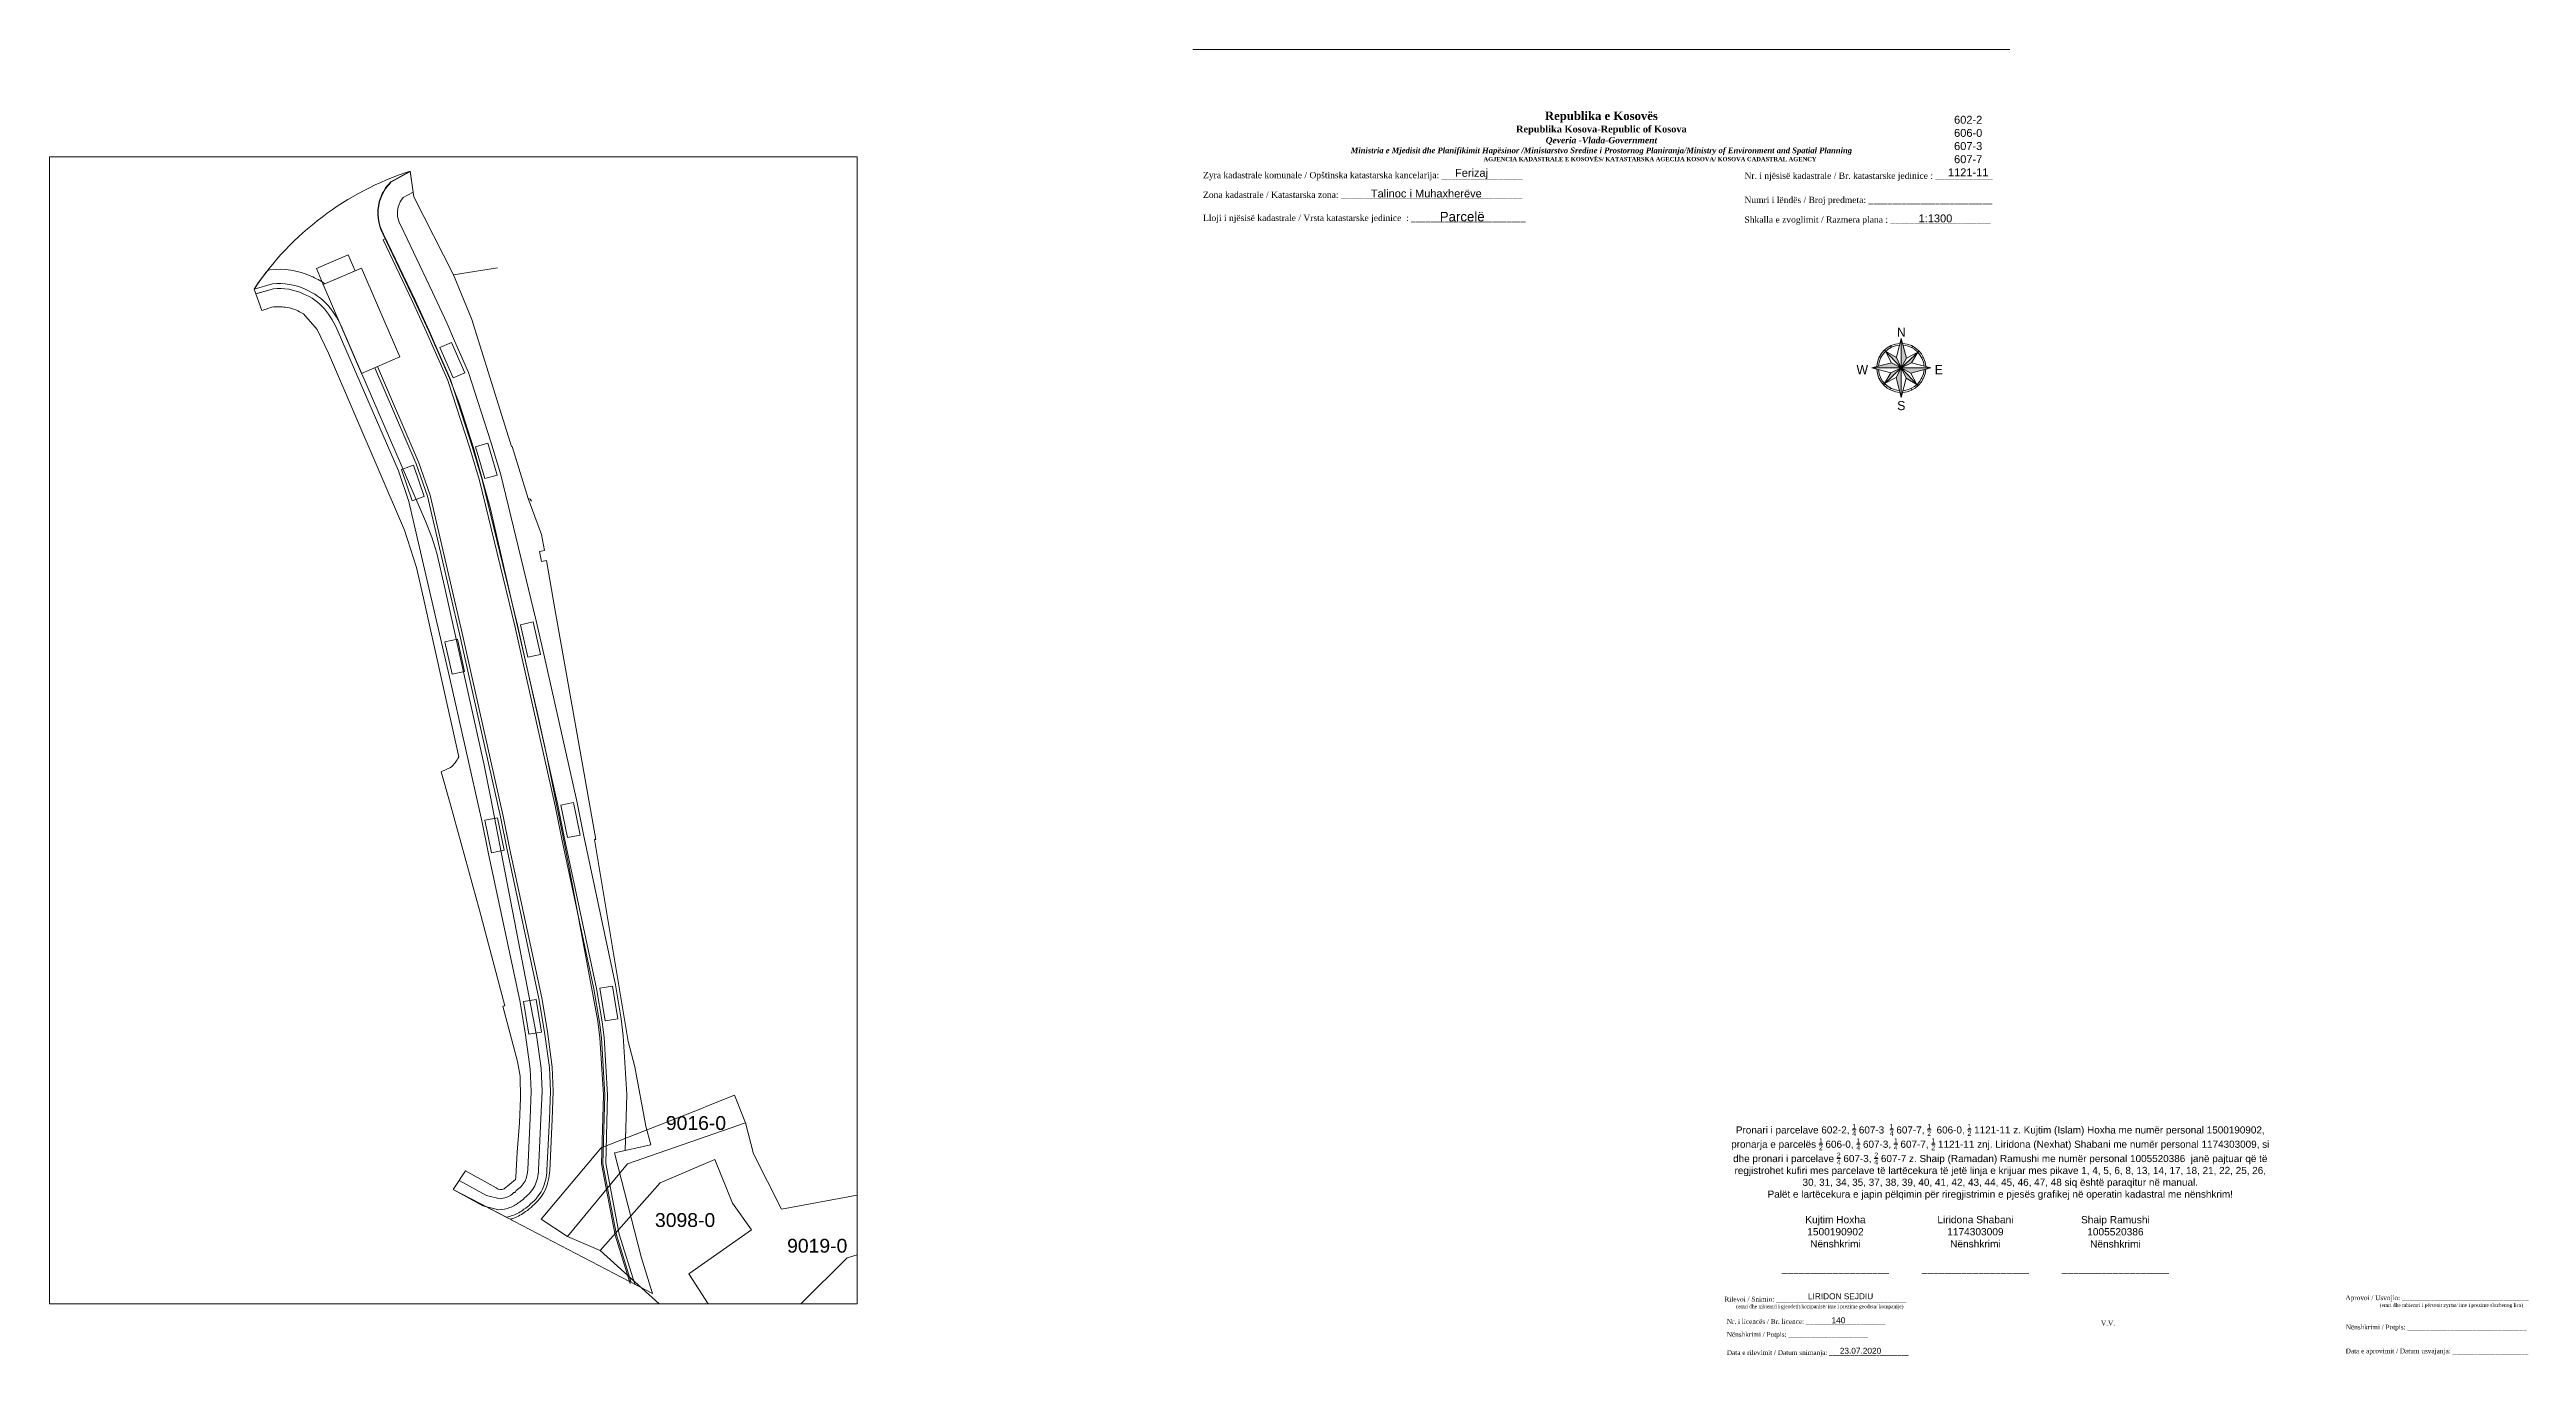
# Paper-space layout 'Manuali' of a CAD drawing. Header units: metres. Extents: x 1 to 896, y -17 to 456.
# The model-space entities are those that its viewports show. They can reach past a viewport. Long polylines and large blocks are cut down to what shows.
import ezdxf
from ezdxf.enums import TextEntityAlignment as Align

# ---------------------------------------------------------------- set-up
doc = ezdxf.new("R2010")
doc.units = ezdxf.units.M
doc.layers.get('0').update_dxf_attribs({"lineweight": 0})
for name, color, linetype, lineweight in [('BAZENI', 150, 'Continuous', 0), ('Korniza e jashtme', 7, 'Continuous', 0), ('kubza-10cm', 23, 'Continuous', 0), ('kufiri', 200, 'Continuous', 0), ('lloga-sip', 4, 'Continuous', 0), ('objekt', 1, 'Continuous', 0), ('Pikat zyrtare shape', 7, 'Continuous', 0), ('skajori', 157, 'Continuous', 0), ('ujori-zone', 5, 'Continuous', 0), ('ulset-project-e-mod', 1, 'Continuous', 0)]:
    doc.layers.add(name, color=color, linetype=linetype, lineweight=lineweight)
doc.styles.add('North Arrow Text', font='BOD_R.TTF', dxfattribs={"height": 0.1})
doc.styles.get("Standard").update_dxf_attribs({"font": 'arial.ttf'})

# ---------------------------------------------------------------- blocks, each defined once
blk = doc.blocks.new('*U67')
at = {"linetype": 'ByBlock', "lineweight": -2}
h = blk.add_hatch(color=0, dxfattribs=at)
h.paths.add_polyline_path([(0, 294), (0, 0), (51, 97)])
h.paths.add_polyline_path([(166, 156), (0, 0), (103, 49)])
h.paths.add_polyline_path([(294, 0), (0, 0), (97, -51)])
h.paths.add_polyline_path([(0, 0), (49, -103), (156, -166)])
h.paths.add_polyline_path([(0, 0), (-51, -97), (0, -294)])
h.paths.add_polyline_path([(0, 0), (-103, -49), (-166, -156)])
h.paths.add_polyline_path([(-97, 51), (-294, 0), (0, 0)])
h.paths.add_polyline_path([(-49, 103), (-156, 166), (0, 0)])
at = {"color": 0, "linetype": 'ByBlock', "lineweight": -2}
for points in [[(0, 294), (-49, 103)], [(0, 294), (0, -294)], [(0, 294), (51, 97)], [(-294, 0), (-97, 51)], [(-217, 114), (-202, 106)], [(0, 0), (-168, 178)], [(-156, 166), (-97, 51)], [(-156, 166), (-49, 103)], [(-106, 221), (-99, 205)], [(-97, 51), (0, 0)], [(-49, 103), (0, 0)], [(0, 0), (178, 168)], [(51, 97), (0, 0)], [(103, 49), (0, 0)], [(166, 156), (51, 97)], [(166, 156), (103, 49)], [(294, 0), (103, 49)], [(114, 217), (106, 202)], [(221, 106), (205, 99)], [(294, 0), (-294, 0)], [(-294, 0), (-103, -49)], [(-221, -106), (-205, -99)], [(0, 0), (-178, -168)], [(-166, -156), (-103, -49)], [(-166, -156), (-51, -97)], [(-106, -202), (-114, -217)], [(-103, -49), (0, 0)], [(0, 0), (-51, -97)], [(0, -294), (-51, -97)], [(0, 0), (168, -178)], [(0, 0), (97, -51)], [(0, 0), (49, -103)], [(0, -294), (49, -103)], [(156, -166), (49, -103)], [(294, 0), (97, -51)], [(156, -166), (97, -51)], [(99, -205), (106, -221)], [(202, -106), (217, -114)]]:
    blk.add_lwpolyline(points, dxfattribs=at)
for radius, start, end in [(245, 92.995, 177.005), (228, 94.3434, 175.6566), (245, 2.995, 87.005), (228, 4.3434, 85.6566), (245, 182.995, 267.005), (228, 184.3434, 265.6566), (245, 272.995, 357.005), (228, 274.3434, 355.6566)]:
    blk.add_arc((0, 0), radius, start, end, dxfattribs=at)
at = {"color": 0, "linetype": 'ByBlock', "lineweight": -2, "style": 'North Arrow Text'}
for s, p in [('N', (0, 284)), ('W', (-389, -91)), ('E', (375, -91)), ('S', (0, -449))]:
    blk.add_text(s, height=91.6, dxfattribs=at).set_placement(p, align=Align.BOTTOM_CENTER)

msp = doc.modelspace()

# ---------------------------------------------------------------- linework, layer by layer
at = {"layer": 'BAZENI', "color": 6}
msp.add_lwpolyline([(7529406.6, 4686708.17), (7529407.59, 4686705.88), (7529412.18, 4686707.86), (7529411.19, 4686710.15)], close=True, dxfattribs=at)
at = {"layer": 'BAZENI'}
msp.add_lwpolyline([(7529413.14, 4686693.02), (7529418.65, 4686695.4), (7529413.1, 4686708.25), (7529407.59, 4686705.88)], close=True, dxfattribs=at)
at = {"layer": 'kubza-10cm', "flags": 128}
for points in [[(7529420.57, 4686719.23), (7529419.12, 4686718.42, 0.105114), (7529418.42, 4686717.09, 0.195164), (7529418.78, 4686714.4), (7529423.36, 4686704.76), (7529425.43, 4686700.31), (7529426.55, 4686697.75), (7529428.56, 4686693.14), (7529431.8, 4686683.15), (7529433.23, 4686678.37), (7529438.35, 4686657.28), (7529439.45, 4686652.48), (7529444.21, 4686631.2), (7529445.17, 4686626.38), (7529449.82, 4686604.69), (7529450.64, 4686599.76), (7529450.94, 4686597.33), (7529451.44, 4686588.84), (7529451.23, 4686580.75)], [(7529397.79, 4686704.51), (7529400.4, 4686705.25, -0.130942), (7529404.71, 4686704.53, -0.108528), (7529407.78, 4686702.36, -0.065859), (7529409.77, 4686699.02), (7529418.44, 4686678.96), (7529419.96, 4686674.53), (7529424.69, 4686654.16), (7529425.76, 4686649.39), (7529430.48, 4686628.39), (7529431.46, 4686623.6), (7529436.03, 4686602.2), (7529436.82, 4686597.44), (7529437.5, 4686592.5), (7529437.63, 4686589.33), (7529437.49, 4686585.37), (7529437.13, 4686578.01, -0.09585), (7529436.75, 4686576.32, -0.13367), (7529435.45, 4686574.98, -0.43383), (7529435.13, 4686574.69, -0.117021), (7529434.03, 4686573.97, -0.074032), (7529433.13, 4686573.78), (7529431.2, 4686574.23), (7529427.22, 4686576.42)]]:
    msp.add_lwpolyline(points, format="xyb", dxfattribs=at)
at = {"layer": 'kubza-10cm'}
msp.add_lwpolyline([(7529407.82, 4686705.98, 0.049534), (7529405.82, 4686707.07, 0.13624), (7529399.87, 4686707.99), (7529399.57, 4686707.91, 0.019426), (7529397.6, 4686705.2), (7529397.84, 4686704.52), (7529400.4, 4686705.25, -0.130942), (7529404.71, 4686704.53, -0.108528), (7529407.78, 4686702.36, -0.065859), (7529409.77, 4686699.02), (7529418.44, 4686678.96), (7529419.96, 4686674.53), (7529424.69, 4686654.16), (7529425.76, 4686649.39), (7529430.48, 4686628.39), (7529431.46, 4686623.6), (7529436.03, 4686602.2), (7529436.82, 4686597.44), (7529437.5, 4686592.5), (7529437.63, 4686589.33), (7529437.49, 4686585.37), (7529437.13, 4686578.01, -0.09585), (7529436.75, 4686576.32, -0.13367), (7529435.45, 4686574.98, -0.43383), (7529435.13, 4686574.69, -0.117021), (7529434.03, 4686573.97, -0.074032), (7529433.13, 4686573.78), (7529431.2, 4686574.23), (7529427.22, 4686576.42), (7529426.35, 4686575.12), (7529434.05, 4686571.1, 0.041447), (7529434.99, 4686571.37, 0.082256), (7529436.59, 4686572.27, 0.102021), (7529437.55, 4686573.06, 0.105504), (7529439.24, 4686575.09, 0.099127), (7529439.91, 4686577.9), (7529440.26, 4686585.26), (7529440.41, 4686589.34), (7529440.27, 4686592.74), (7529439.57, 4686597.86), (7529438.76, 4686602.71), (7529434.18, 4686624.17), (7529433.2, 4686628.97), (7529428.47, 4686650), (7529427.4, 4686654.78), (7529422.63, 4686675.3), (7529421.03, 4686679.97), (7529415.04, 4686693.84)], format="xyb", dxfattribs=at)
at = {"layer": 'kufiri', "flags": 128}
msp.add_lwpolyline([(7529397.6, 4686705.2, -0.16842), (7529420.13, 4686722.24), (7529420.68, 4686718.53), (7529426.4, 4686707.27), (7529429.06, 4686700.79), (7529434.77, 4686682.45), (7529434.88, 4686682.45), (7529437.19, 4686674.97), (7529439.1, 4686669.77), (7529439.55, 4686667.43), (7529438.82, 4686667.29), (7529439.1, 4686665.86), (7529439.83, 4686665.97), (7529441.04, 4686659.02), (7529446.96, 4686625.7), (7529446.78, 4686625.67), (7529451.64, 4686596.48), (7529452.62, 4686592.86), (7529454.22, 4686584.26), (7529454.92, 4686581.57), (7529449.69, 4686580.41), (7529453.52, 4686565.41), (7529454.86, 4686561.02), (7529455.18, 4686560.09), (7529426.35, 4686575.12), (7529428.14, 4686577.79), (7529432.58, 4686575.37, 0.337705), (7529433.75, 4686575.21), (7529435.36, 4686576.54), (7529435.4, 4686576.91), (7529435.6, 4686580.52), (7529435.96, 4686584.75), (7529436.07, 4686588.33), (7529436.05, 4686591.51), (7529435.65, 4686593.59), (7529433.55, 4686601.58), (7529433.84, 4686601.65), (7529430.16, 4686615.45), (7529425.95, 4686630.89), (7529424.62, 4686635.46), (7529425.98, 4686636.08, 0.112197), (7529427.16, 4686637.61), (7529422.09, 4686660.57), (7529421.08, 4686665), (7529419.32, 4686670.39), (7529408.37, 4686695.93), (7529406.7, 4686699.36), (7529404.73, 4686701.63, 0.082157), (7529402.41, 4686702.56, 0.045582), (7529400.39, 4686702.64, 0.035645), (7529398.71, 4686702.09)], format="xyb", close=True, dxfattribs=at)
at = {"layer": 'lloga-sip', "flags": 128}
msp.add_lwpolyline([(7529445.17, 4686626.38), (7529444.21, 4686631.2), (7529439.45, 4686652.48), (7529438.35, 4686657.28), (7529433.23, 4686678.37), (7529431.8, 4686683.15), (7529428.56, 4686693.14), (7529426.55, 4686697.75), (7529425.43, 4686700.31), (7529423.36, 4686704.76), (7529418.78, 4686714.4, -0.195164), (7529418.42, 4686717.09, -0.105114), (7529419.12, 4686718.42), (7529420.57, 4686719.23), (7529420.14, 4686722.18), (7529417.38, 4686720.63, 0.129473), (7529415.74, 4686717.82, 0.191803), (7529416.31, 4686713.12), (7529420.85, 4686703.58), (7529422.9, 4686699.17), (7529424.01, 4686696.64), (7529425.96, 4686692.16), (7529429.15, 4686682.33), (7529430.54, 4686677.64), (7529435.64, 4686656.64), (7529436.74, 4686651.87), (7529441.49, 4686630.62), (7529442.45, 4686625.82), (7529447.09, 4686604.17), (7529447.89, 4686599.36), (7529448.17, 4686597.08), (7529448.66, 4686588.79), (7529448.4, 4686578.86), (7529450.35, 4686568.66), (7529452.59, 4686561.44), (7529455.18, 4686560.09), (7529454.86, 4686561.02), (7529453.52, 4686565.41), (7529449.69, 4686580.41), (7529451.23, 4686580.75), (7529451.44, 4686588.84), (7529450.94, 4686597.33), (7529450.64, 4686599.76), (7529449.82, 4686604.69)], format="xyb", close=True, dxfattribs=at)
at = {"layer": 'objekt', "flags": 128}
for points, elevation in [([(7529426.4, 4686707.27), (7529420.68, 4686718.53)], 546.53), ([(7529432.76, 4686708.27), (7529426.4, 4686707.27)], 546.53), ([(7529429.06, 4686700.79), (7529434.77, 4686682.45)], 546.51), ([(7529434.88, 4686682.45), (7529437.19, 4686674.97)], 544.68), ([(7529437.5, 4686674.86), (7529437.19, 4686674.97)], 544.7), ([(7529437.5, 4686674.86), (7529437.68, 4686674.55)], 544.7), ([(7529439.1, 4686669.77), (7529439.55, 4686667.43)], 544.74), ([(7529438.82, 4686667.29), (7529439.55, 4686667.43)], 544.76), ([(7529438.82, 4686667.29), (7529439.1, 4686665.86)], 544.76), ([(7529439.1, 4686665.86), (7529439.83, 4686665.97)], 544.77), ([(7529439.83, 4686665.97), (7529441.04, 4686659.02)], 544.77), ([(7529446.96, 4686625.7), (7529441.04, 4686659.02)], 545), ([(7529425.95, 4686630.89), (7529430.16, 4686615.45)], 545), ([(7529446.78, 4686625.67), (7529446.96, 4686625.7)], 545), ([(7529446.78, 4686625.67), (7529451.64, 4686596.48)], 545), ([(7529433.84, 4686601.65), (7529430.16, 4686615.45)], 545.03), ([(7529433.84, 4686601.65), (7529433.55, 4686601.58)], 545.03), ([(7529435.65, 4686593.59), (7529433.55, 4686601.58)], 545.04), ([(7529454.22, 4686584.26), (7529452.62, 4686592.86)], 545.36), ([(7529449.69, 4686580.41), (7529454.92, 4686581.57)], 545.25)]:
    msp.add_lwpolyline(points, dxfattribs=dict(at, elevation=elevation))
at = {"layer": 'Pikat zyrtare shape', "flags": 128}
for points in [[(7529462.37, 4686586.87), (7529462.99, 4686587.17), (7529467.01, 4686588.73), (7529468.62, 4686584.75), (7529451.53, 4686578.81), (7529442.9, 4686568.31), (7529439.09, 4686570.84), (7529447.75, 4686581.13), (7529451.53, 4686582.61), (7529462.37, 4686586.87)], [(7529467.09, 4686552.65), (7529460.42, 4686562.93), (7529469.45, 4686569.29), (7529466.7, 4686573.14), (7529464.18, 4686579.43), (7529456.25, 4686576.06), (7529447.6, 4686566.31), (7529442.9, 4686568.31), (7529451.53, 4686578.81), (7529468.62, 4686584.75), (7529469.77, 4686580.27), (7529473.8, 4686572.27), (7529491.78, 4686575.64), (7529492.39, 4686567.47), (7529487.05, 4686566.38), (7529483.27, 4686565.22), (7529476.71, 4686558.71), (7529467.09, 4686552.65)], [(7529456.56, 4686558.22), (7529447.6, 4686566.31), (7529456.25, 4686576.06), (7529464.18, 4686579.43), (7529466.7, 4686573.14), (7529469.45, 4686569.29), (7529460.42, 4686562.93), (7529467.09, 4686552.65), (7529475.34, 4686544.54), (7529472.67, 4686543.38), (7529468.5, 4686545.5), (7529464.1, 4686551.07), (7529456.56, 4686558.22)]]:
    msp.add_lwpolyline(points, dxfattribs=at)
at = {"layer": 'skajori', "flags": 128}
for points in [[(7529451.93, 4686561.53), (7529449.77, 4686568.52), (7529447.81, 4686578.81), (7529448.06, 4686588.78), (7529447.57, 4686597.02), (7529447.28, 4686599.43), (7529443.08, 4686621.86), (7529439.86, 4686637.98), (7529438.62, 4686643.46), (7529431.69, 4686673.63), (7529429.28, 4686682.28), (7529427.29, 4686688.57), (7529425.83, 4686692.33), (7529422.84, 4686699.14), (7529420.79, 4686703.55), (7529416.25, 4686713.1, -0.191752), (7529415.68, 4686717.84, -0.129814), (7529417.34, 4686720.68), (7529420.13, 4686722.24)], [(7529426.35, 4686575.12), (7529430.64, 4686572.75), (7529432.98, 4686572.2, 0.087039), (7529434.57, 4686572.5, 0.089622), (7529435.93, 4686573.29, 0.134173), (7529436.68, 4686573.92, 0.111303), (7529438.15, 4686575.63, 0.098109), (7529438.7, 4686577.95), (7529439.05, 4686585.31), (7529439.2, 4686589.33), (7529439.06, 4686592.64), (7529438.42, 4686597.41), (7529431.77, 4686631.86), (7529430.81, 4686636.65), (7529425.09, 4686662.24), (7529423.98, 4686667.03), (7529423.28, 4686669.34), (7529422.37, 4686671.66), (7529410.43, 4686699.31, 0.066252), (7529408.32, 4686702.82, 0.108918), (7529404.99, 4686705.18, 0.132513), (7529400.26, 4686705.96), (7529397.6, 4686705.2)], [(7529398.71, 4686702.09, -0.035645), (7529400.39, 4686702.64, -0.045582), (7529402.41, 4686702.56, -0.082157), (7529404.73, 4686701.63), (7529406.7, 4686699.36), (7529408.37, 4686695.93), (7529419.32, 4686670.39), (7529421.08, 4686665), (7529422.09, 4686660.57), (7529427.16, 4686637.61, -0.112197), (7529425.98, 4686636.08), (7529424.62, 4686635.46), (7529425.95, 4686630.89)], [(7529435.65, 4686593.59), (7529436.05, 4686591.51), (7529436.07, 4686588.33), (7529435.96, 4686584.75), (7529435.6, 4686580.52), (7529435.4, 4686576.91), (7529435.36, 4686576.54), (7529433.75, 4686575.21, -0.337705), (7529432.58, 4686575.37), (7529428.14, 4686577.79)]]:
    msp.add_lwpolyline(points, format="xyb", dxfattribs=at)
for points in [[(7529397.6, 4686705.2), (7529398.71, 4686702.09)], [(7529454.86, 4686561.02), (7529453.52, 4686565.41), (7529449.69, 4686580.41)], [(7529428.14, 4686577.79), (7529426.35, 4686575.12)]]:
    msp.add_lwpolyline(points, dxfattribs=at)
at = {"layer": 'ujori-zone', "flags": 128}
for points in [[(7529420.16, 4686722.19), (7529417.38, 4686720.63, 0.129473), (7529415.74, 4686717.82, 0.191803), (7529416.31, 4686713.12), (7529420.85, 4686703.58), (7529422.9, 4686699.17), (7529424.01, 4686696.64), (7529425.96, 4686692.16), (7529429.15, 4686682.33), (7529430.54, 4686677.64), (7529435.64, 4686656.64), (7529436.74, 4686651.87), (7529441.49, 4686630.62), (7529442.45, 4686625.82), (7529447.09, 4686604.17), (7529447.89, 4686599.36), (7529448.17, 4686597.08), (7529448.66, 4686588.79), (7529448.4, 4686578.86), (7529450.35, 4686568.66), (7529452.59, 4686561.44)], [(7529415.04, 4686693.84), (7529421.03, 4686679.97), (7529422.63, 4686675.3), (7529427.4, 4686654.78), (7529428.47, 4686650), (7529433.2, 4686628.97), (7529434.18, 4686624.17), (7529438.76, 4686602.71), (7529439.57, 4686597.86), (7529440.27, 4686592.74), (7529440.41, 4686589.34), (7529440.26, 4686585.26), (7529439.91, 4686577.9, -0.099127), (7529439.24, 4686575.09, -0.105504), (7529437.55, 4686573.06, -0.102021), (7529436.59, 4686572.27, -0.082256), (7529434.99, 4686571.37, -0.041447), (7529434.05, 4686571.1)], [(7529415.41, 4686694), (7529421.4, 4686680.11), (7529423.02, 4686675.41), (7529427.79, 4686654.87), (7529428.86, 4686650.09), (7529433.59, 4686629.06), (7529434.57, 4686624.25), (7529439.15, 4686602.79), (7529439.97, 4686597.92), (7529440.67, 4686592.78), (7529440.81, 4686589.34), (7529440.66, 4686585.24), (7529440.31, 4686577.88, -0.099385), (7529439.6, 4686574.91, -0.104209), (7529437.83, 4686572.77, -0.09587), (7529436.82, 4686571.93, -0.080603), (7529435.13, 4686570.99, -0.022321), (7529434.6, 4686570.82)]]:
    msp.add_lwpolyline(points, format="xyb", dxfattribs=at)
msp.add_lwpolyline([(7529416.6, 4686712.51), (7529416.24, 4686712.33), (7529420.49, 4686703.41), (7529422.53, 4686699), (7529423.64, 4686696.48), (7529425.58, 4686692.02), (7529428.76, 4686682.21), (7529430.16, 4686677.54), (7529435.25, 4686656.55), (7529436.35, 4686651.78), (7529441.1, 4686630.54), (7529442.06, 4686625.74), (7529446.69, 4686604.09), (7529447.49, 4686599.31), (7529447.77, 4686597.04), (7529448.26, 4686588.78), (7529448, 4686578.83), (7529449.96, 4686568.56), (7529452.09, 4686561.7)], dxfattribs=at)
at = {"layer": 'ulset-project-e-mod'}
msp.add_lwpolyline([(7529426.14, 4686697.51), (7529428.05, 4686693.11), (7529426.35, 4686692.37), (7529424.44, 4686696.77)], close=True, dxfattribs=at)
at = {"layer": 'ulset-project-e-mod', "elevation": 546.32}
for points in [[(7529431.36, 4686682.94), (7529432.73, 4686678.34), (7529430.96, 4686677.82), (7529429.59, 4686682.42)], [(7529420.63, 4686679.76), (7529422.18, 4686675.22), (7529420.43, 4686674.62), (7529418.88, 4686679.16)], [(7529437.9, 4686657.11), (7529438.96, 4686652.43), (7529437.16, 4686652.02), (7529436.09, 4686656.7)], [(7529426.97, 4686654.63), (7529428.02, 4686649.95), (7529426.22, 4686649.55), (7529425.17, 4686654.23)], [(7529443.75, 4686631.03), (7529444.69, 4686626.32), (7529442.88, 4686625.96), (7529441.94, 4686630.66)], [(7529432.77, 4686628.83), (7529433.74, 4686624.13), (7529431.92, 4686623.76), (7529430.96, 4686628.46)], [(7529438.33, 4686602.58), (7529439.12, 4686597.84), (7529437.29, 4686597.54), (7529436.5, 4686602.27)], [(7529449.36, 4686604.51), (7529450.15, 4686599.78), (7529448.32, 4686599.47), (7529447.53, 4686604.21)]]:
    msp.add_lwpolyline(points, close=True, dxfattribs=at)

# ---------------------------------------------------------------- texts
at = {"layer": 'Pikat zyrtare shape'}
for s, p in [('9016-0', (7529457.09, 4686583.72)), ('3098-0', (7529455.52, 4686569.7)), ('9019-0', (7529474.61, 4686565.99))]:
    msp.add_text(s, height=2, dxfattribs=at).set_placement(p)

psp = doc.layouts.new('Manuali')

# ---------------------------------------------------------------- linework, layer by layer
at = {"flags": 128}
psp.add_lwpolyline([(414.16, 455.79), (709.66, 455.79)], dxfattribs=at)

# ---------------------------------------------------------------- block references
at = {"xscale": 0.03623492434511928, "yscale": 0.03623492434511928, "zscale": 0.03623492434511928}
psp.add_blockref('*U67', (670.35, 340.67), dxfattribs=at)

# ---------------------------------------------------------------- texts
for s, insert, char_height, width, attachment_point in [('{\\fBook Antiqua|b1|i0|c0|p18;\\H1.333x;Republika e Kosovës\\fTimes New Roman|b1|i0|c0|p18;\\P\\fBook Antiqua|b1|i0|c0|p18;\\H0.8125x;Republika Kosova-Republic of Kosova\\fTimes New Roman|b1|i0|c0|p18;\\P\\fBook Antiqua|b1|i1|c0|p18;\\H0.9233x;Qeveria -Vlada-Government \\P\\fTimes New Roman|b1|i1|c0|p18;\\H0.9x;Ministria e Mjedisit dhe Planifikimit Hapësinor /Ministarstvo Sredine i Prostornog Planiranja/Ministry of Environment and Spatial Planning\\P\\pi35.144;\\fBook Antiqua|b1|i0|c0|p18;\\H0.7406x;AGJENCIA KADASTRALE E KOSOVËS/ KATASTARSKA AGECIJA KOSOVA/ KOSOVA CADASTRAL AGENCY}', (561.91, 424.37), 2.28251, 218.9203, 5), ('602-2\\P606-0\\P607-3\\P607-7\\P1121-11', (694.55, 420.89), 2.853, 42.5165, 5), ('Ferizaj', (514.95, 410.78), 2.853, 11.3823, 5), ('{\\fTimes New Roman|b0|i0|c0|p18;Zyra kadastrale komunale / Opštinska katastarska kancelarija: _________________}', (417.87, 411.54), 2.28251, 114.9102, 1), ('{\\fTimes New Roman|b0|i0|c0|p18;Zona kadastrale / Katastarska zona: ______________________________________}', (417.87, 404.43), 2.28251, 114.9102, 1), ('Talinoc i Muhaxherëve', (498.61, 403.72), 2.8531, 46.9636, 5), ('{\\fTimes New Roman|b0|i0|c0|p18;Nr. i njësisë kadastrale / Br. katastarske jedinice : ____________}', (613.66, 411.31), 2.2825, 91.2417, 1), ('{\\fTimes New Roman|b0|i0|c0|p18;Lloji i njësisë kadastrale / Vrsta katastarske jedinice  : ________________________}', (417.87, 396.07), 2.28251, 114.9102, 1), ('Parcelë', (511.58, 395.36), 3.424, 12.8892, 5), ('{\\fTimes New Roman|b0|i0|c0|p18;Numri i lëndës / Broj predmeta: __________________________}', (613.66, 402.57), 2.2825, 91.2417, 1), ('{\\fTimes New Roman|b0|i0|c0|p18;Shkalla e zvoglimit / Razmera plana : _____________________}', (613.66, 395.44), 2.2825, 91.2417, 1), ('1:1300', (682.71, 394.72), 2.853, 11.6162, 5), ('\\A1;Pronari i parcelave 602-2, {\\H0.7x;\\S1/4;} 607-3  {\\H0.7x;\\S1/4;} 607-7, {\\H0.7x;\\S1/2;}  606-0, {\\H0.7x;\\S1/2;} 1121-11 z. Kujtim (Islam) Hoxha me numër personal 1500190902, pronarja e parcelës {\\H0.7x;\\S1/2;} 606-0, {\\H0.7x;\\S1/4;} 607-3, {\\H0.7x;\\S1/4;} 607-7, {\\H0.7x;\\S1/2;} 1121-11 znj. Liridona (Nexhat) Shabani me numër personal 1174303009, si dhe pronari i parcelave {\\H0.7x;\\S2/4;} 607-3, {\\H0.7x;\\S2/4;} 607-7 z. Shaip (Ramadan) Ramushi me numër personal 1005520386  janë pajtuar që të regjistrohet kufiri mes parcelave të lartëcekura të jetë linja e krijuar mes pikave 1, 4, 5, 6, 8, 13, 14, 17, 18, 21, 22, 25, 26, 30, 31, 34, 35, 37, 38, 39, 40, 41, 42, 43, 44, 45, 46, 47, 48 siq është paraqitur në manual.\\PPalët e lartëcekura e japin pëlqimin për riregjistrimin e pjesës grafikej në operatin kadastral me nënshkrim!', (706.15, 53.56), 2.56783, 197.2567, 5), ('Kujtim Hoxha\\P{\\A1;1500190902}\\PNënshkrimi\\P\\P___________________', (646.55, 23.56), 2.6249, 65.5924, 5), ('\\A1;Liridona Shabani{\\A0;\\P}1174303009{\\A0;\\PNënshkrimi\\P\\P___________________}', (697.16, 23.56), 2.6249, 65.5924, 5), ('\\A1;Shaip Ramushi{\\A0;\\P}1005520386{\\A0;\\PNënshkrimi\\P\\P___________________}', (747.78, 23.53), 2.6249, 65.5924, 5), ('{\\fTimes New Roman|b0|i0|c0|p18;Rilevoi / Snimio: ____________________________________\\P     \\H0.75x;(emri dhe mbiemri i gjeodetit/kompanisë/ ime i prezime geodeta/ kompanije)}', (639.27, 2.5), 1.7119, 64.021, 5), ('LIRIDON SEJDIU', (648.41, 4.96), 2.1399, 23.2659, 5), ('{\\fTimes New Roman|b0|i0|c0|p18; Aprovoi / Usvojio: ___________________________________\\P                    \\H0.75x;(emri dhe mbiemri i përsonit zyrtar/ ime i prezime sluzbenog lica)}', (830.33, 5.28), 1.7119, 71.3377, 1), ('{\\fTimes New Roman|b0|i0|c0|p18;Nr. i licencës / Br. licence: ______________________\\P                                }', (607.26, -3.29), 1.7119, 71.3377, 1), ('{\\fTimes New Roman|b0|i0|c0|p18;Nënshkrimi / Potpis: ______________________\\P                                 }', (607.26, -7.98), 1.7119, 71.3377, 1), ('140', (647.64, -3.72), 2.14, 4.6196, 5), ('{\\fTimes New Roman|b0|i0|c0|p18;V.V.                                 }', (745.12, -4.77), 1.7119, 4.8853, 5), ('{\\fTimes New Roman|b0|i0|c0|p18; Nënshkrimi / Potpis: _________________________________}', (830.44, -5.32), 1.7119, 71.3377, 1), ('{\\fTimes New Roman|b0|i0|c0|p18;Data e rilevimit / Datum snimanja: ______________________\\P                                 }', (607.26, -14.53), 1.7119, 71.3377, 1), ('23.07.2020', (655.61, -14.76), 2.14, 18.134, 5), ('{\\fTimes New Roman|b0|i0|c0|p18; Data e aprovimit / Datum usvajanja: _____________________}', (830.4, -13.95), 1.7119, 71.3377, 1)]:
    psp.add_mtext(s, dxfattribs=dict(insert=insert, char_height=char_height, width=width, attachment_point=attachment_point))

# ---------------------------------------------------------------- viewports
at = {"layer": 'Korniza e jashtme', "view_target_point": (7513661.62, 4695041.24)}
psp.add_viewport(center=(146.76, 209.63), size=(292, 414.715), view_center_point=(15764.76, -8399.78), view_height=165.697, dxfattribs=at)

doc.saveas('drawing.dxf')
